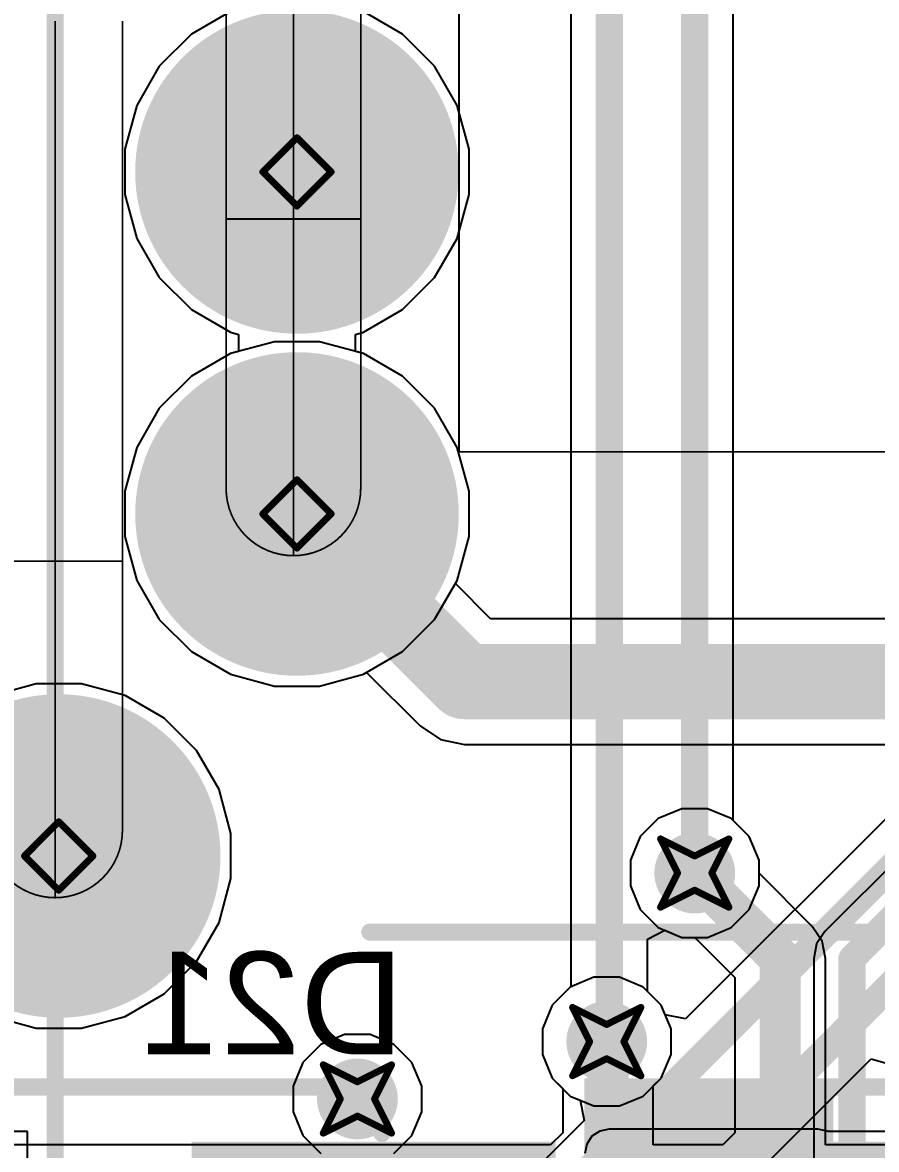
# Model space of a CAD drawing. Header units: inches. Extents: x -6 to 430, y 0 to 90.
# Drawn here: x 22.26 to 28.6, y 34.82 to 43.19 of the extents above; entities that cross this region are included whole.
import ezdxf

# ---------------------------------------------------------------- set-up
doc = ezdxf.new("R2010")
doc.units = ezdxf.units.IN
for name, color, linetype in [('Board_Outline', 56, 'Continuous'), ('Bottom Layer', 5, 'Continuous'), ('Bottom Overlay', 54, 'Continuous'), ('Bottom Solder', 6, 'Continuous'), ('Drill Drawing', 1, 'Continuous'), ('Layer 1', 16, 'Continuous'), ('Layer 2', 76, 'Continuous'), ('Mechanical 1', 6, 'Continuous'), ('Multi-Layer', 9, 'Continuous'), ('Pad Holes', 156, 'Continuous'), ('Top Layer', 1, 'Continuous'), ('Top Overlay', 2, 'Continuous'), ('Top Solder', 216, 'Continuous'), ('Via Holes', 16, 'Continuous')]:
    doc.layers.add(name, color=color, linetype=linetype)
doc.styles.add('Arial', font='', dxfattribs={"height": 0.2})
doc.styles.get('Arial').set_extended_font_data('Arial')

msp = doc.modelspace()

# ---------------------------------------------------------------- hatches: boundary and pattern name
at = {"layer": 'Bottom Layer'}
h = msp.add_hatch(color=5, dxfattribs=at)
edge = h.paths.add_edge_path()
edge.add_arc((24.2966, 42.0796), 1.1, 0, 360)
h = msp.add_hatch(color=5, dxfattribs=at)
edge = h.paths.add_edge_path()
edge.add_arc((24.2966, 39.5396), 1.1, 0, 360)
h = msp.add_hatch(color=5, dxfattribs=at)
edge = h.paths.add_edge_path()
edge.add_arc((22.5266, 36.9996), 1.1, 0, 360)
h = msp.add_hatch(color=5, dxfattribs=at)
edge = h.paths.add_edge_path()
edge.add_arc((27.251, 36.8726), 0.3, 0, 360)
h = msp.add_hatch(color=5, dxfattribs=at)
edge = h.paths.add_edge_path()
edge.add_arc((26.5973, 35.6213), 0.3, 0, 360)
h = msp.add_hatch(color=5, dxfattribs=at)
edge = h.paths.add_edge_path()
edge.add_arc((24.7455, 35.1954), 0.3, 0, 360)
at = {"layer": 'Bottom Overlay'}
for points in [[(26.4316, 32.5043), (27.5986, 32.5043), (27.5986, 35.3478), (26.4316, 35.3478)], [(27.5766, 34.8502), (28.2806, 34.8502), (28.2806, 35.3481), (27.5766, 35.3481)]]:
    msp.add_hatch(color=54, dxfattribs=at).paths.add_polyline_path(points)
at = {"layer": 'Bottom Solder'}
h = msp.add_hatch(color=6, dxfattribs=at)
edge = h.paths.add_edge_path()
edge.add_arc((24.2966, 42.0796), 1.2016, 0, 360)
h = msp.add_hatch(color=6, dxfattribs=at)
edge = h.paths.add_edge_path()
edge.add_arc((24.2966, 39.5396), 1.2016, 0, 360)
h = msp.add_hatch(color=6, dxfattribs=at)
edge = h.paths.add_edge_path()
edge.add_arc((22.5266, 36.9996), 1.2016, 0, 360)
for points in [[(23.5152, 34.8778), (26.2184, 34.8778), (26.2184, 32.9746), (23.5152, 32.9746)], [(27.525, 34.8778), (30.2282, 34.8778), (30.2282, 32.9746), (27.525, 32.9746)]]:
    msp.add_hatch(color=6, dxfattribs=at).paths.add_polyline_path(points)
at = {"layer": 'Layer 1'}
h = msp.add_hatch(color=16, dxfattribs=at)
edge = h.paths.add_edge_path()
edge.add_arc((24.2966, 42.0796), 1.1, 0, 360)
h = msp.add_hatch(color=16, dxfattribs=at)
edge = h.paths.add_edge_path()
edge.add_arc((24.2966, 39.5396), 1.1, 0, 360)
h = msp.add_hatch(color=16, dxfattribs=at)
edge = h.paths.add_edge_path()
edge.add_arc((22.5266, 36.9996), 1.1, 0, 360)
h = msp.add_hatch(color=16, dxfattribs=at)
edge = h.paths.add_edge_path()
edge.add_arc((27.251, 36.8726), 0.3, 0, 360)
h = msp.add_hatch(color=16, dxfattribs=at)
edge = h.paths.add_edge_path()
edge.add_arc((26.5973, 35.6213), 0.3, 0, 360)
h = msp.add_hatch(color=16, dxfattribs=at)
edge = h.paths.add_edge_path()
edge.add_arc((24.7455, 35.1954), 0.3, 0, 360)
at = {"layer": 'Layer 2'}
h = msp.add_hatch(color=76, dxfattribs=at)
edge = h.paths.add_edge_path()
edge.add_arc((24.2966, 42.0796), 1.1, 0, 360)
h = msp.add_hatch(color=76, dxfattribs=at)
edge = h.paths.add_edge_path()
edge.add_arc((24.2966, 39.5396), 1.1, 0, 360)
h = msp.add_hatch(color=76, dxfattribs=at)
edge = h.paths.add_edge_path()
edge.add_arc((22.5266, 36.9996), 1.1, 0, 360)
h = msp.add_hatch(color=76, dxfattribs=at)
edge = h.paths.add_edge_path()
edge.add_arc((27.251, 36.8726), 0.3, 0, 360)
h = msp.add_hatch(color=76, dxfattribs=at)
edge = h.paths.add_edge_path()
edge.add_arc((26.5973, 35.6213), 0.3, 0, 360)
h = msp.add_hatch(color=76, dxfattribs=at)
edge = h.paths.add_edge_path()
edge.add_arc((24.7455, 35.1954), 0.3, 0, 360)
at = {"layer": 'Multi-Layer'}
h = msp.add_hatch(color=9, dxfattribs=at)
edge = h.paths.add_edge_path()
edge.add_arc((24.2966, 42.0796), 1.1, 0, 360)
h = msp.add_hatch(color=9, dxfattribs=at)
edge = h.paths.add_edge_path()
edge.add_arc((24.2966, 39.5396), 1.1, 0, 360)
h = msp.add_hatch(color=9, dxfattribs=at)
edge = h.paths.add_edge_path()
edge.add_arc((22.5266, 36.9996), 1.1, 0, 360)
at = {"layer": 'Pad Holes'}
h = msp.add_hatch(color=7, dxfattribs=at)
edge = h.paths.add_edge_path()
edge.add_arc((24.2966, 42.0796), 0.65, 0, 360)
h = msp.add_hatch(color=7, dxfattribs=at)
edge = h.paths.add_edge_path()
edge.add_arc((24.2966, 39.5396), 0.65, 0, 360)
h = msp.add_hatch(color=7, dxfattribs=at)
edge = h.paths.add_edge_path()
edge.add_arc((22.5266, 36.9996), 0.65, 0, 360)
at = {"layer": 'Top Layer'}
h = msp.add_hatch(color=1, dxfattribs=at)
edge = h.paths.add_edge_path()
edge.add_arc((24.2966, 42.0796), 1.1, 0, 360)
h = msp.add_hatch(color=1, dxfattribs=at)
edge = h.paths.add_edge_path()
edge.add_arc((24.2966, 39.5396), 1.1, 0, 360)
h = msp.add_hatch(color=1, dxfattribs=at)
edge = h.paths.add_edge_path()
edge.add_arc((22.5266, 36.9996), 1.1, 0, 360)
h = msp.add_hatch(color=1, dxfattribs=at)
edge = h.paths.add_edge_path()
edge.add_arc((27.251, 36.8726), 0.3, 0, 360)
h = msp.add_hatch(color=1, dxfattribs=at)
edge = h.paths.add_edge_path()
edge.add_arc((26.5973, 35.6213), 0.3, 0, 360)
h = msp.add_hatch(color=1, dxfattribs=at)
edge = h.paths.add_edge_path()
edge.add_arc((24.7455, 35.1954), 0.3, 0, 360)
at = {"layer": 'Top Solder'}
h = msp.add_hatch(color=216, dxfattribs=at)
edge = h.paths.add_edge_path()
edge.add_arc((24.2966, 42.0796), 1.2016, 0, 360)
h = msp.add_hatch(color=216, dxfattribs=at)
edge = h.paths.add_edge_path()
edge.add_arc((24.2966, 39.5396), 1.2016, 0, 360)
h = msp.add_hatch(color=216, dxfattribs=at)
edge = h.paths.add_edge_path()
edge.add_arc((22.5266, 36.9996), 1.2016, 0, 360)
at = {"layer": 'Via Holes'}
h = msp.add_hatch(color=7, dxfattribs=at)
edge = h.paths.add_edge_path()
edge.add_arc((27.251, 36.8726), 0.15, 0, 360)
h = msp.add_hatch(color=7, dxfattribs=at)
edge = h.paths.add_edge_path()
edge.add_arc((26.5973, 35.6213), 0.15, 0, 360)
h = msp.add_hatch(color=7, dxfattribs=at)
edge = h.paths.add_edge_path()
edge.add_arc((24.7455, 35.1954), 0.15, 0, 360)

# ---------------------------------------------------------------- linework, layer by layer
at = {"layer": 'Board_Outline'}
msp.add_lwpolyline([(22.5, 25, 0.127, 0.127, 0), (22.5, 50, 0.127, 0.127, 0)], format="xyseb", dxfattribs=at)
at = {"layer": 'Bottom Layer'}
for p, q in [((24.1284, 40.8174), (23.8034, 40.7303)), ((24.4648, 40.8174), (24.1284, 40.8174)), ((24.7898, 40.7303), (24.4648, 40.8174)), ((23.8034, 40.7303), (23.512, 40.5621)), ((25.0812, 40.5621), (24.7898, 40.7303)), ((23.512, 40.5621), (23.2741, 40.3242)), ((25.3191, 40.3242), (25.0812, 40.5621)), ((23.2741, 40.3242), (23.1059, 40.0328)), ((25.4873, 40.0328), (25.3191, 40.3242)), ((23.1059, 40.0328), (23.0188, 39.7078)), ((25.5744, 39.7078), (25.4873, 40.0328)), ((23.0188, 39.7078), (23.0188, 39.3714)), ((25.5744, 39.3714), (25.5744, 39.7078)), ((23.0188, 39.3714), (23.1059, 39.0464)), ((25.4873, 39.0464), (25.5744, 39.3714)), ((23.1059, 39.0464), (23.2741, 38.755)), ((25.3191, 38.755), (25.4873, 39.0464)), ((23.2741, 38.755), (23.512, 38.5171)), ((25.0812, 38.5171), (25.3191, 38.755)), ((23.512, 38.5171), (23.8034, 38.3489)), ((24.7898, 38.3489), (25.0812, 38.5171)), ((23.8034, 38.3489), (24.1284, 38.2618)), ((24.4648, 38.2618), (24.7898, 38.3489)), ((22.3584, 38.2774), (22.0334, 38.1903)), ((22.6948, 38.2774), (22.3584, 38.2774)), ((23.0198, 38.1903), (22.6948, 38.2774)), ((24.1284, 38.2618), (24.4648, 38.2618)), ((23.3112, 38.0221), (23.0198, 38.1903)), ((23.5491, 37.7842), (23.3112, 38.0221)), ((23.7173, 37.4928), (23.5491, 37.7842)), ((23.8044, 37.1678), (23.7173, 37.4928)), ((27.156, 37.3504), (26.9803, 37.2777)), ((27.346, 37.3504), (27.156, 37.3504)), ((27.5217, 37.2777), (27.346, 37.3504)), ((26.9803, 37.2777), (26.8459, 37.1433)), ((27.6561, 37.1433), (27.5217, 37.2777)), ((23.8044, 36.8314), (23.8044, 37.1678)), ((26.8459, 37.1433), (26.7732, 36.9676)), ((27.7288, 36.9676), (27.6561, 37.1433)), ((26.7732, 36.9676), (26.7732, 36.7776)), ((27.7288, 36.7776), (27.7288, 36.9676)), ((23.7173, 36.5064), (23.8044, 36.8314)), ((26.7732, 36.7776), (26.8459, 36.6019)), ((27.6561, 36.6019), (27.7288, 36.7776)), ((26.8459, 36.6019), (26.9803, 36.4675)), ((27.5217, 36.4675), (27.6561, 36.6019)), ((23.5491, 36.215), (23.7173, 36.5064)), ((26.9803, 36.4675), (27.156, 36.3948)), ((27.346, 36.3948), (27.5217, 36.4675)), ((27.156, 36.3948), (27.346, 36.3948)), ((23.3112, 35.9771), (23.5491, 36.215)), ((26.5023, 36.0991), (26.3266, 36.0264)), ((26.6923, 36.0991), (26.5023, 36.0991)), ((26.8679, 36.0264), (26.6923, 36.0991)), ((26.3266, 36.0264), (26.1922, 35.892)), ((27.0024, 35.892), (26.8679, 36.0264)), ((23.0198, 35.8089), (23.3112, 35.9771)), ((26.1922, 35.892), (26.1195, 35.7163)), ((27.0751, 35.7163), (27.0024, 35.892)), ((22.0334, 35.8089), (22.3584, 35.7218)), ((22.6948, 35.7218), (23.0198, 35.8089)), ((22.3584, 35.7218), (22.6948, 35.7218)), ((26.1195, 35.7163), (26.1195, 35.5263)), ((27.0751, 35.5263), (27.0751, 35.7163)), ((26.1195, 35.5263), (26.1922, 35.3507)), ((27.0024, 35.3507), (27.0751, 35.5263)), ((26.1922, 35.3507), (26.3266, 35.2162)), ((26.8679, 35.2162), (27.0024, 35.3507)), ((26.3266, 35.2162), (26.5023, 35.1435)), ((26.6923, 35.1435), (26.8679, 35.2162)), ((26.5023, 35.1435), (26.6923, 35.1435)), ((22.2946, 34.954), (19.439, 34.954)), ((22.2946, 33.3805), (22.2946, 34.954)), ((26.4878, 34.918), (26.4485, 34.8592)), ((26.5466, 34.9573), (26.4878, 34.918)), ((26.616, 34.9711), (26.5466, 34.9573)), ((28.1654, 34.9711), (26.616, 34.9711)), ((28.2348, 34.9573), (28.1654, 34.9711)), ((28.2397, 34.954), (28.2348, 34.9573)), ((30.3044, 34.954), (28.2397, 34.954)), ((26.4485, 34.8592), (26.4347, 34.7898))]:
    msp.add_line(p, q, dxfattribs=at)
for points in [[(22.2345, 36.7075, 0.1778, 0.1778, 0), (22.5266, 36.9996, 0.1778, 0.1778, 0)], [(21.155, 36.7075, 0.1778, 0.1778, 0), (22.2345, 36.7075, 0.1778, 0.1778, 0)]]:
    msp.add_lwpolyline(points, format="xyseb", dxfattribs=at)
for points in [[(22.4821, 36.9996, 0.0889, 0.0889, 1), (22.571, 36.9996, 0.0889, 0.0889, 1)], [(22.19, 36.7075, 0.0889, 0.0889, 1), (22.2789, 36.7075, 0.0889, 0.0889, 1)], [(22.19, 36.7075, 0.0889, 0.0889, 1), (22.2789, 36.7075, 0.0889, 0.0889, 1)]]:
    msp.add_lwpolyline(points, format="xyseb", close=True, dxfattribs=at)
at = {"layer": 'Bottom Overlay'}
for points in [[(20.2087, 35.2839, 0.127, 0.127, 0), (24.928, 35.2839, 0.127, 0.127, 0)], [(24.928, 34.9384, 0.127, 0.127, 0), (24.928, 35.2839, 0.127, 0.127, 0)], [(28.2185, 35.2839, 0.127, 0.127, 0), (32.9378, 35.2839, 0.127, 0.127, 0)]]:
    msp.add_lwpolyline(points, format="xyseb", dxfattribs=at)
for points in [[(24.8963, 35.2839, 0.0635, 0.0635, 1), (24.9598, 35.2839, 0.0635, 0.0635, 1)], [(24.8963, 35.2839, 0.0635, 0.0635, 1), (24.9598, 35.2839, 0.0635, 0.0635, 1)], [(28.1867, 35.2839, 0.0635, 0.0635, 1), (28.2502, 35.2839, 0.0635, 0.0635, 1)], [(24.8963, 34.9384, 0.0635, 0.0635, 1), (24.9598, 34.9384, 0.0635, 0.0635, 1)]]:
    msp.add_lwpolyline(points, format="xyseb", close=True, dxfattribs=at)
at = {"layer": 'Drill Drawing'}
for points in [[(24.0426, 42.0796, 0.0508, 0.0508, 0), (24.2966, 42.3336, 0.0508, 0.0508, 0)], [(24.2966, 42.3336, 0.0508, 0.0508, 0), (24.5506, 42.0796, 0.0508, 0.0508, 0)], [(24.0426, 42.0796, 0.0508, 0.0508, 0), (24.2966, 41.8256, 0.0508, 0.0508, 0)], [(24.2966, 41.8256, 0.0508, 0.0508, 0), (24.5506, 42.0796, 0.0508, 0.0508, 0)], [(24.0426, 39.5396, 0.0508, 0.0508, 0), (24.2966, 39.7936, 0.0508, 0.0508, 0)], [(24.2966, 39.7936, 0.0508, 0.0508, 0), (24.5506, 39.5396, 0.0508, 0.0508, 0)], [(24.0426, 39.5396, 0.0508, 0.0508, 0), (24.2966, 39.2856, 0.0508, 0.0508, 0)], [(24.2966, 39.2856, 0.0508, 0.0508, 0), (24.5506, 39.5396, 0.0508, 0.0508, 0)], [(22.2726, 36.9996, 0.0508, 0.0508, 0), (22.5266, 37.2536, 0.0508, 0.0508, 0)], [(22.5266, 37.2536, 0.0508, 0.0508, 0), (22.7806, 36.9996, 0.0508, 0.0508, 0)], [(26.997, 37.1266, 0.0508, 0.0508, 0), (27.251, 36.9996, 0.0508, 0.0508, 0)], [(26.997, 37.1266, 0.0508, 0.0508, 0), (27.124, 36.8726, 0.0508, 0.0508, 0)], [(27.251, 36.9996, 0.0508, 0.0508, 0), (27.505, 37.1266, 0.0508, 0.0508, 0)], [(27.378, 36.8726, 0.0508, 0.0508, 0), (27.505, 37.1266, 0.0508, 0.0508, 0)], [(22.2726, 36.9996, 0.0508, 0.0508, 0), (22.5266, 36.7456, 0.0508, 0.0508, 0)], [(22.5266, 36.7456, 0.0508, 0.0508, 0), (22.7806, 36.9996, 0.0508, 0.0508, 0)], [(26.997, 36.6186, 0.0508, 0.0508, 0), (27.124, 36.8726, 0.0508, 0.0508, 0)], [(27.378, 36.8726, 0.0508, 0.0508, 0), (27.505, 36.6186, 0.0508, 0.0508, 0)], [(26.997, 36.6186, 0.0508, 0.0508, 0), (27.251, 36.7456, 0.0508, 0.0508, 0)], [(27.251, 36.7456, 0.0508, 0.0508, 0), (27.505, 36.6186, 0.0508, 0.0508, 0)], [(26.3433, 35.8753, 0.0508, 0.0508, 0), (26.5973, 35.7483, 0.0508, 0.0508, 0)], [(26.3433, 35.8753, 0.0508, 0.0508, 0), (26.4703, 35.6213, 0.0508, 0.0508, 0)], [(26.5973, 35.7483, 0.0508, 0.0508, 0), (26.8513, 35.8753, 0.0508, 0.0508, 0)], [(26.7243, 35.6213, 0.0508, 0.0508, 0), (26.8513, 35.8753, 0.0508, 0.0508, 0)], [(26.3433, 35.3673, 0.0508, 0.0508, 0), (26.4703, 35.6213, 0.0508, 0.0508, 0)], [(26.7243, 35.6213, 0.0508, 0.0508, 0), (26.8513, 35.3673, 0.0508, 0.0508, 0)], [(26.3433, 35.3673, 0.0508, 0.0508, 0), (26.5973, 35.4943, 0.0508, 0.0508, 0)], [(26.5973, 35.4943, 0.0508, 0.0508, 0), (26.8513, 35.3673, 0.0508, 0.0508, 0)], [(24.4915, 35.4494, 0.0508, 0.0508, 0), (24.7455, 35.3224, 0.0508, 0.0508, 0)], [(24.4915, 35.4494, 0.0508, 0.0508, 0), (24.6185, 35.1954, 0.0508, 0.0508, 0)], [(24.7455, 35.3224, 0.0508, 0.0508, 0), (24.9995, 35.4494, 0.0508, 0.0508, 0)], [(24.8725, 35.1954, 0.0508, 0.0508, 0), (24.9995, 35.4494, 0.0508, 0.0508, 0)], [(24.4915, 34.9414, 0.0508, 0.0508, 0), (24.6185, 35.1954, 0.0508, 0.0508, 0)], [(24.8725, 35.1954, 0.0508, 0.0508, 0), (24.9995, 34.9414, 0.0508, 0.0508, 0)], [(24.4915, 34.9414, 0.0508, 0.0508, 0), (24.7455, 35.0684, 0.0508, 0.0508, 0)], [(24.7455, 35.0684, 0.0508, 0.0508, 0), (24.9995, 34.9414, 0.0508, 0.0508, 0)]]:
    msp.add_lwpolyline(points, format="xyseb", dxfattribs=at)
for points in [[(24.2839, 42.3336, 0.0254, 0.0254, 1), (24.3093, 42.3336, 0.0254, 0.0254, 1)], [(24.2839, 42.3336, 0.0254, 0.0254, 1), (24.3093, 42.3336, 0.0254, 0.0254, 1)], [(24.0299, 42.0796, 0.0254, 0.0254, 1), (24.0553, 42.0796, 0.0254, 0.0254, 1)], [(24.0299, 42.0796, 0.0254, 0.0254, 1), (24.0553, 42.0796, 0.0254, 0.0254, 1)], [(24.5379, 42.0796, 0.0254, 0.0254, 1), (24.5633, 42.0796, 0.0254, 0.0254, 1)], [(24.5379, 42.0796, 0.0254, 0.0254, 1), (24.5633, 42.0796, 0.0254, 0.0254, 1)], [(24.2839, 41.8256, 0.0254, 0.0254, 1), (24.3093, 41.8256, 0.0254, 0.0254, 1)], [(24.2839, 41.8256, 0.0254, 0.0254, 1), (24.3093, 41.8256, 0.0254, 0.0254, 1)], [(24.2839, 39.7936, 0.0254, 0.0254, 1), (24.3093, 39.7936, 0.0254, 0.0254, 1)], [(24.2839, 39.7936, 0.0254, 0.0254, 1), (24.3093, 39.7936, 0.0254, 0.0254, 1)], [(24.0299, 39.5396, 0.0254, 0.0254, 1), (24.0553, 39.5396, 0.0254, 0.0254, 1)], [(24.0299, 39.5396, 0.0254, 0.0254, 1), (24.0553, 39.5396, 0.0254, 0.0254, 1)], [(24.5379, 39.5396, 0.0254, 0.0254, 1), (24.5633, 39.5396, 0.0254, 0.0254, 1)], [(24.5379, 39.5396, 0.0254, 0.0254, 1), (24.5633, 39.5396, 0.0254, 0.0254, 1)], [(24.2839, 39.2856, 0.0254, 0.0254, 1), (24.3093, 39.2856, 0.0254, 0.0254, 1)], [(24.2839, 39.2856, 0.0254, 0.0254, 1), (24.3093, 39.2856, 0.0254, 0.0254, 1)], [(22.5139, 37.2536, 0.0254, 0.0254, 1), (22.5393, 37.2536, 0.0254, 0.0254, 1)], [(22.5139, 37.2536, 0.0254, 0.0254, 1), (22.5393, 37.2536, 0.0254, 0.0254, 1)], [(26.9843, 37.1266, 0.0254, 0.0254, 1), (27.0097, 37.1266, 0.0254, 0.0254, 1)], [(26.9843, 37.1266, 0.0254, 0.0254, 1), (27.0097, 37.1266, 0.0254, 0.0254, 1)], [(27.4923, 37.1266, 0.0254, 0.0254, 1), (27.5177, 37.1266, 0.0254, 0.0254, 1)], [(27.4923, 37.1266, 0.0254, 0.0254, 1), (27.5177, 37.1266, 0.0254, 0.0254, 1)], [(22.2599, 36.9996, 0.0254, 0.0254, 1), (22.2853, 36.9996, 0.0254, 0.0254, 1)], [(22.2599, 36.9996, 0.0254, 0.0254, 1), (22.2853, 36.9996, 0.0254, 0.0254, 1)], [(22.7679, 36.9996, 0.0254, 0.0254, 1), (22.7933, 36.9996, 0.0254, 0.0254, 1)], [(22.7679, 36.9996, 0.0254, 0.0254, 1), (22.7933, 36.9996, 0.0254, 0.0254, 1)], [(27.2383, 36.9996, 0.0254, 0.0254, 1), (27.2637, 36.9996, 0.0254, 0.0254, 1)], [(27.2383, 36.9996, 0.0254, 0.0254, 1), (27.2637, 36.9996, 0.0254, 0.0254, 1)], [(27.1113, 36.8726, 0.0254, 0.0254, 1), (27.1367, 36.8726, 0.0254, 0.0254, 1)], [(27.1113, 36.8726, 0.0254, 0.0254, 1), (27.1367, 36.8726, 0.0254, 0.0254, 1)], [(27.3653, 36.8726, 0.0254, 0.0254, 1), (27.3907, 36.8726, 0.0254, 0.0254, 1)], [(27.3653, 36.8726, 0.0254, 0.0254, 1), (27.3907, 36.8726, 0.0254, 0.0254, 1)], [(22.5139, 36.7456, 0.0254, 0.0254, 1), (22.5393, 36.7456, 0.0254, 0.0254, 1)], [(22.5139, 36.7456, 0.0254, 0.0254, 1), (22.5393, 36.7456, 0.0254, 0.0254, 1)], [(27.2383, 36.7456, 0.0254, 0.0254, 1), (27.2637, 36.7456, 0.0254, 0.0254, 1)], [(27.2383, 36.7456, 0.0254, 0.0254, 1), (27.2637, 36.7456, 0.0254, 0.0254, 1)], [(26.9843, 36.6186, 0.0254, 0.0254, 1), (27.0097, 36.6186, 0.0254, 0.0254, 1)], [(26.9843, 36.6186, 0.0254, 0.0254, 1), (27.0097, 36.6186, 0.0254, 0.0254, 1)], [(27.4923, 36.6186, 0.0254, 0.0254, 1), (27.5177, 36.6186, 0.0254, 0.0254, 1)], [(27.4923, 36.6186, 0.0254, 0.0254, 1), (27.5177, 36.6186, 0.0254, 0.0254, 1)], [(26.3306, 35.8753, 0.0254, 0.0254, 1), (26.356, 35.8753, 0.0254, 0.0254, 1)], [(26.3306, 35.8753, 0.0254, 0.0254, 1), (26.356, 35.8753, 0.0254, 0.0254, 1)], [(26.8386, 35.8753, 0.0254, 0.0254, 1), (26.864, 35.8753, 0.0254, 0.0254, 1)], [(26.8386, 35.8753, 0.0254, 0.0254, 1), (26.864, 35.8753, 0.0254, 0.0254, 1)], [(26.5846, 35.7483, 0.0254, 0.0254, 1), (26.61, 35.7483, 0.0254, 0.0254, 1)], [(26.5846, 35.7483, 0.0254, 0.0254, 1), (26.61, 35.7483, 0.0254, 0.0254, 1)], [(26.4576, 35.6213, 0.0254, 0.0254, 1), (26.483, 35.6213, 0.0254, 0.0254, 1)], [(26.4576, 35.6213, 0.0254, 0.0254, 1), (26.483, 35.6213, 0.0254, 0.0254, 1)], [(26.7116, 35.6213, 0.0254, 0.0254, 1), (26.737, 35.6213, 0.0254, 0.0254, 1)], [(26.7116, 35.6213, 0.0254, 0.0254, 1), (26.737, 35.6213, 0.0254, 0.0254, 1)], [(26.5846, 35.4943, 0.0254, 0.0254, 1), (26.61, 35.4943, 0.0254, 0.0254, 1)], [(26.5846, 35.4943, 0.0254, 0.0254, 1), (26.61, 35.4943, 0.0254, 0.0254, 1)], [(24.4788, 35.4494, 0.0254, 0.0254, 1), (24.5042, 35.4494, 0.0254, 0.0254, 1)], [(24.4788, 35.4494, 0.0254, 0.0254, 1), (24.5042, 35.4494, 0.0254, 0.0254, 1)], [(24.9868, 35.4494, 0.0254, 0.0254, 1), (25.0122, 35.4494, 0.0254, 0.0254, 1)], [(24.9868, 35.4494, 0.0254, 0.0254, 1), (25.0122, 35.4494, 0.0254, 0.0254, 1)], [(24.7328, 35.3224, 0.0254, 0.0254, 1), (24.7582, 35.3224, 0.0254, 0.0254, 1)], [(24.7328, 35.3224, 0.0254, 0.0254, 1), (24.7582, 35.3224, 0.0254, 0.0254, 1)], [(26.3306, 35.3673, 0.0254, 0.0254, 1), (26.356, 35.3673, 0.0254, 0.0254, 1)], [(26.3306, 35.3673, 0.0254, 0.0254, 1), (26.356, 35.3673, 0.0254, 0.0254, 1)], [(26.8386, 35.3673, 0.0254, 0.0254, 1), (26.864, 35.3673, 0.0254, 0.0254, 1)], [(26.8386, 35.3673, 0.0254, 0.0254, 1), (26.864, 35.3673, 0.0254, 0.0254, 1)], [(24.6058, 35.1954, 0.0254, 0.0254, 1), (24.6312, 35.1954, 0.0254, 0.0254, 1)], [(24.6058, 35.1954, 0.0254, 0.0254, 1), (24.6312, 35.1954, 0.0254, 0.0254, 1)], [(24.8598, 35.1954, 0.0254, 0.0254, 1), (24.8852, 35.1954, 0.0254, 0.0254, 1)], [(24.8598, 35.1954, 0.0254, 0.0254, 1), (24.8852, 35.1954, 0.0254, 0.0254, 1)], [(24.7328, 35.0684, 0.0254, 0.0254, 1), (24.7582, 35.0684, 0.0254, 0.0254, 1)], [(24.7328, 35.0684, 0.0254, 0.0254, 1), (24.7582, 35.0684, 0.0254, 0.0254, 1)], [(24.4788, 34.9414, 0.0254, 0.0254, 1), (24.5042, 34.9414, 0.0254, 0.0254, 1)], [(24.4788, 34.9414, 0.0254, 0.0254, 1), (24.5042, 34.9414, 0.0254, 0.0254, 1)], [(24.9868, 34.9414, 0.0254, 0.0254, 1), (25.0122, 34.9414, 0.0254, 0.0254, 1)], [(24.9868, 34.9414, 0.0254, 0.0254, 1), (25.0122, 34.9414, 0.0254, 0.0254, 1)]]:
    msp.add_lwpolyline(points, format="xyseb", close=True, dxfattribs=at)
at = {"layer": 'Layer 1'}
for p, q in [((27.5359, 37.2634), (27.5359, 47.4898)), ((26.3311, 46.8892), (26.3311, 36.0282)), ((24.1284, 40.8174), (23.8034, 40.7303)), ((24.4648, 40.8174), (24.1284, 40.8174)), ((24.7898, 40.7303), (24.4648, 40.8174)), ((23.8034, 40.7303), (23.512, 40.5621)), ((25.0812, 40.5621), (24.7898, 40.7303)), ((23.512, 40.5621), (23.2741, 40.3242)), ((25.3191, 40.3242), (25.0812, 40.5621)), ((23.2741, 40.3242), (23.1059, 40.0328)), ((25.4873, 40.0328), (25.3191, 40.3242)), ((23.1059, 40.0328), (23.0188, 39.7078)), ((25.5744, 39.7078), (25.4873, 40.0328)), ((23.0188, 39.7078), (23.0188, 39.3714)), ((25.5744, 39.3714), (25.5744, 39.7078)), ((23.0188, 39.3714), (23.1059, 39.0464)), ((25.4873, 39.0464), (25.5744, 39.3714)), ((30.9866, 39.2076), (28.218, 36.439)), ((23.1059, 39.0464), (23.2741, 38.755)), ((25.3191, 38.755), (25.4873, 39.0464)), ((23.2741, 38.755), (23.512, 38.5171)), ((25.0812, 38.5171), (25.3191, 38.755)), ((23.512, 38.5171), (23.8034, 38.3489)), ((24.7898, 38.3489), (25.0812, 38.5171)), ((23.8034, 38.3489), (24.1284, 38.2618)), ((24.4648, 38.2618), (24.7898, 38.3489)), ((22.3584, 38.2774), (22.0334, 38.1903)), ((22.6948, 38.2774), (22.3584, 38.2774)), ((23.0198, 38.1903), (22.6948, 38.2774)), ((24.1284, 38.2618), (24.4648, 38.2618)), ((23.3112, 38.0221), (23.0198, 38.1903)), ((23.5491, 37.7842), (23.3112, 38.0221)), ((23.7173, 37.4928), (23.5491, 37.7842)), ((23.8044, 37.1678), (23.7173, 37.4928)), ((27.6561, 37.1433), (27.5359, 37.2634)), ((23.8044, 36.8314), (23.8044, 37.1678)), ((27.7288, 36.9676), (27.6561, 37.1433)), ((27.7288, 36.7776), (27.7288, 36.9676)), ((23.7173, 36.5064), (23.8044, 36.8314)), ((27.6561, 36.6019), (27.7288, 36.7776)), ((27.5217, 36.4675), (27.6561, 36.6019)), ((23.5491, 36.215), (23.7173, 36.5064)), ((26.9009, 36.3811), (27.0279, 36.4479)), ((27.0279, 36.4479), (27.156, 36.3948)), ((27.346, 36.3948), (27.5217, 36.4675)), ((28.218, 36.439), (28.1562, 36.3466)), ((26.9009, 35.9934), (26.9009, 36.3811)), ((27.156, 36.3948), (27.346, 36.3948)), ((28.1562, 36.3466), (28.1345, 36.2376)), ((28.1345, 36.2376), (28.1345, 36.2376)), ((28.1345, 36.2376), (28.1345, 29.7958)), ((23.3112, 35.9771), (23.5491, 36.215)), ((26.3266, 36.0264), (26.1922, 35.892)), ((26.3311, 36.0282), (26.3266, 36.0264)), ((27.0024, 35.892), (26.9009, 35.9934)), ((23.0198, 35.8089), (23.3112, 35.9771)), ((26.1922, 35.892), (26.1195, 35.7163)), ((27.0751, 35.7163), (27.0024, 35.892)), ((22.0334, 35.8089), (22.3584, 35.7218)), ((22.6948, 35.7218), (23.0198, 35.8089)), ((22.3584, 35.7218), (22.6948, 35.7218)), ((26.1195, 35.7163), (26.1195, 35.5263)), ((27.0751, 35.5263), (27.0751, 35.7163)), ((26.1195, 35.5263), (26.1922, 35.3507)), ((27.0024, 35.3507), (27.0751, 35.5263)), ((26.1922, 35.3507), (26.3266, 35.2162)), ((26.8679, 35.2162), (27.0024, 35.3507)), ((26.3266, 35.2162), (26.5023, 35.1435)), ((26.6923, 35.1435), (26.8679, 35.2162)), ((26.5023, 35.1435), (26.6923, 35.1435))]:
    msp.add_line(p, q, dxfattribs=at)
for points in [[(27.251, 36.8726, 0.2032, 0.2032, 0), (27.251, 47.4898, 0.2032, 0.2032, 0)], [(26.616, 35.64, 0.2032, 0.2032, 0), (26.616, 47.0072, 0.2032, 0.2032, 0)], [(28.4194, 36.2376, 0.2032, 0.2032, 0), (31.188, 39.0062, 0.2032, 0.2032, 0)], [(28.4194, 29.405, 0.2032, 0.2032, 0), (28.4194, 36.2376, 0.2032, 0.2032, 0)], [(26.5973, 35.6213, 0.2032, 0.2032, 0), (26.616, 35.64, 0.2032, 0.2032, 0)]]:
    msp.add_lwpolyline(points, format="xyseb", dxfattribs=at)
for points in [[(27.2002, 36.8726, 0.1016, 0.1016, 1), (27.3018, 36.8726, 0.1016, 0.1016, 1)], [(28.3686, 36.2376, 0.1016, 0.1016, 1), (28.4702, 36.2376, 0.1016, 0.1016, 1)], [(28.3686, 36.2376, 0.1016, 0.1016, 1), (28.4702, 36.2376, 0.1016, 0.1016, 1)], [(26.5652, 35.64, 0.1016, 0.1016, 1), (26.6668, 35.64, 0.1016, 0.1016, 1)], [(26.5652, 35.64, 0.1016, 0.1016, 1), (26.6668, 35.64, 0.1016, 0.1016, 1)], [(26.5465, 35.6213, 0.1016, 0.1016, 1), (26.6481, 35.6213, 0.1016, 0.1016, 1)]]:
    msp.add_lwpolyline(points, format="xyseb", close=True, dxfattribs=at)
at = {"layer": 'Layer 2'}
for p, q in [((23.8034, 43.2703), (23.512, 43.1021)), ((25.0812, 43.1021), (24.7898, 43.2703)), ((23.512, 43.1021), (23.2741, 42.8642)), ((25.3191, 42.8642), (25.0812, 43.1021)), ((23.2741, 42.8642), (23.1059, 42.5728)), ((25.4873, 42.5728), (25.3191, 42.8642)), ((23.1059, 42.5728), (23.0188, 42.2478)), ((25.5744, 42.2478), (25.4873, 42.5728)), ((23.0188, 42.2478), (23.0188, 41.9114)), ((25.5744, 41.9114), (25.5744, 42.2478)), ((23.0188, 41.9114), (23.1059, 41.5864)), ((25.4873, 41.5864), (25.5744, 41.9114)), ((23.1059, 41.5864), (23.2741, 41.295)), ((25.3191, 41.295), (25.4873, 41.5864)), ((23.2741, 41.295), (23.512, 41.0571)), ((25.0812, 41.0571), (25.3191, 41.295)), ((23.512, 41.0571), (23.8034, 40.8889)), ((24.7898, 40.8889), (25.0812, 41.0571)), ((23.8034, 40.8889), (23.8623, 40.8731)), ((23.8623, 40.8731), (23.8623, 40.7461)), ((24.7309, 40.8731), (24.7898, 40.8889)), ((24.7309, 40.7461), (24.7309, 40.8731)), ((23.8034, 40.7303), (23.512, 40.5621)), ((23.8623, 40.7461), (23.8034, 40.7303)), ((24.7898, 40.7303), (24.7309, 40.7461)), ((25.0812, 40.5621), (24.7898, 40.7303)), ((23.512, 40.5621), (23.2741, 40.3242)), ((25.3191, 40.3242), (25.0812, 40.5621)), ((23.2741, 40.3242), (23.1059, 40.0328)), ((25.4873, 40.0328), (25.3191, 40.3242)), ((23.1059, 40.0328), (23.0188, 39.7078)), ((25.5744, 39.7078), (25.4873, 40.0328)), ((23.0188, 39.7078), (23.0188, 39.3714)), ((25.5744, 39.3714), (25.5744, 39.7078)), ((23.0188, 39.3714), (23.1059, 39.0464)), ((25.4873, 39.0464), (25.5744, 39.3714)), ((30.6763, 39.2838), (27.1822, 35.7897)), ((23.1059, 39.0464), (23.2741, 38.755)), ((25.3191, 38.755), (25.4873, 39.0464)), ((23.2741, 38.755), (23.512, 38.5171)), ((25.0812, 38.5171), (25.3191, 38.755)), ((23.512, 38.5171), (23.8034, 38.3489)), ((24.7898, 38.3489), (25.0812, 38.5171)), ((23.8034, 38.3489), (24.1284, 38.2618)), ((24.4648, 38.2618), (24.7898, 38.3489)), ((22.3584, 38.2774), (22.0334, 38.1903)), ((22.6948, 38.2774), (22.3584, 38.2774)), ((23.0198, 38.1903), (22.6948, 38.2774)), ((24.1284, 38.2618), (24.4648, 38.2618)), ((23.3112, 38.0221), (23.0198, 38.1903)), ((23.5491, 37.7842), (23.3112, 38.0221)), ((23.7173, 37.4928), (23.5491, 37.7842)), ((23.8044, 37.1678), (23.7173, 37.4928)), ((27.156, 37.3504), (26.9803, 37.2777)), ((27.346, 37.3504), (27.156, 37.3504)), ((27.5217, 37.2777), (27.346, 37.3504)), ((26.9803, 37.2777), (26.8459, 37.1433)), ((27.6561, 37.1433), (27.5217, 37.2777)), ((23.8044, 36.8314), (23.8044, 37.1678)), ((26.8459, 37.1433), (26.7732, 36.9676)), ((27.7288, 36.9676), (27.6561, 37.1433)), ((26.7732, 36.9676), (26.7732, 36.7776)), ((27.7288, 36.7776), (27.7288, 36.9676)), ((23.7173, 36.5064), (23.8044, 36.8314)), ((26.7732, 36.7776), (26.8459, 36.6019)), ((27.6561, 36.6019), (27.7288, 36.7776)), ((26.8459, 36.6019), (26.9803, 36.4675)), ((27.5217, 36.4675), (27.6561, 36.6019)), ((23.5491, 36.215), (23.7173, 36.5064)), ((26.9803, 36.4675), (27.156, 36.3948)), ((27.346, 36.3948), (27.5217, 36.4675)), ((27.156, 36.3948), (27.346, 36.3948)), ((23.3112, 35.9771), (23.5491, 36.215)), ((26.5023, 36.0991), (26.3266, 36.0264)), ((26.6923, 36.0991), (26.5023, 36.0991)), ((26.8679, 36.0264), (26.6923, 36.0991)), ((26.3266, 36.0264), (26.1922, 35.892)), ((27.0024, 35.892), (26.8679, 36.0264)), ((23.0198, 35.8089), (23.3112, 35.9771)), ((26.1922, 35.892), (26.1195, 35.7163)), ((27.0324, 35.8195), (27.0024, 35.892)), ((27.1822, 35.7897), (27.0324, 35.8195)), ((22.0334, 35.8089), (22.3584, 35.7218)), ((22.6948, 35.7218), (23.0198, 35.8089)), ((22.3584, 35.7218), (22.6948, 35.7218)), ((24.6504, 35.6732), (24.4748, 35.6005)), ((24.8405, 35.6732), (24.6504, 35.6732)), ((25.0161, 35.6005), (24.8405, 35.6732)), ((26.1195, 35.7163), (26.1195, 35.5263)), ((24.4748, 35.6005), (24.3404, 35.466)), ((25.1505, 35.466), (25.0161, 35.6005)), ((24.4806, 31.4134), (28.5609, 35.4936)), ((26.1195, 35.5263), (26.1922, 35.3507)), ((28.5609, 35.4936), (28.7005, 35.4537)), ((24.3404, 35.466), (24.2677, 35.2904)), ((25.2233, 35.2904), (25.1505, 35.466)), ((26.1922, 35.3507), (26.3266, 35.2162)), ((24.2677, 35.2904), (24.2677, 35.1004)), ((25.2233, 35.1004), (25.2233, 35.2904)), ((26.3266, 35.2162), (26.3991, 35.1862)), ((26.3991, 35.1862), (26.4289, 35.0364)), ((24.2677, 35.1004), (24.3404, 34.9247)), ((25.1505, 34.9247), (25.2233, 35.1004)), ((26.4289, 35.0364), (24.7277, 33.3352)), ((24.3404, 34.9247), (24.4748, 34.7903)), ((25.0161, 34.7903), (25.1505, 34.9247))]:
    msp.add_line(p, q, dxfattribs=at)
for points in [[(24.8457, 33.0503, 0.2032, 0.2032, 0), (30.8778, 39.0824, 0.2032, 0.2032, 0)], [(24.2792, 31.6148, 0.2032, 0.2032, 0), (31.1626, 38.4982, 0.2032, 0.2032, 0)]]:
    msp.add_lwpolyline(points, format="xyseb", dxfattribs=at)
at = {"layer": 'Mechanical 1'}
for points in [[(23.77, 39.73, 0.0127, 0.0127, 0), (23.77, 44.5, 0.0127, 0.0127, 0)], [(24.27, 39.23, 0.0127, 0.0127, 0), (24.27, 44.5, 0.0127, 0.0127, 0)], [(24.77, 39.73, 0.0127, 0.0127, 0), (24.77, 44.5, 0.0127, 0.0127, 0)], [(25.5, 40, 0.0127, 0.0127, 0), (25.5, 44.5, 0.0127, 0.0127, 0)], [(22.5, 36.69, 0.0127, 0.0127, 0), (22.5, 43.2, 0.0127, 0.0127, 0)], [(23, 37.19, 0.0127, 0.0127, 0), (23, 43.2, 0.0127, 0.0127, 0)], [(23.77, 41.73, 0.0127, 0.0127, 0), (24.77, 41.73, 0.0127, 0.0127, 0)], [(25.5, 40, 0.0127, 0.0127, 0), (32.25, 40, 0.0127, 0.0127, 0)], [(24.77, 39.73, 0.0127, 0.0127, -1), (23.77, 39.73, 0.0127, 0.0127, 0)], [(22, 39.19, 0.0127, 0.0127, 0), (23, 39.19, 0.0127, 0.0127, 0)], [(23, 37.19, 0.0127, 0.0127, -1), (22, 37.19, 0.0127, 0.0127, 0)]]:
    msp.add_lwpolyline(points, format="xyseb", dxfattribs=at)
for points in [[(23.7668, 41.73, 0.00635, 0.00635, 1), (23.7732, 41.73, 0.00635, 0.00635, 1)], [(24.7668, 41.73, 0.00635, 0.00635, 1), (24.7732, 41.73, 0.00635, 0.00635, 1)], [(25.4968, 40, 0.00635, 0.00635, 1), (25.5032, 40, 0.00635, 0.00635, 1)], [(25.4968, 40, 0.00635, 0.00635, 1), (25.5032, 40, 0.00635, 0.00635, 1)], [(23.7668, 39.73, 0.00635, 0.00635, 1), (23.7732, 39.73, 0.00635, 0.00635, 1)], [(23.7668, 39.73, 0.00635, 0.00635, 1), (23.7732, 39.73, 0.00635, 0.00635, 1)], [(24.7668, 39.73, 0.00635, 0.00635, 1), (24.7732, 39.73, 0.00635, 0.00635, 1)], [(24.7668, 39.73, 0.00635, 0.00635, 1), (24.7732, 39.73, 0.00635, 0.00635, 1)], [(22.9968, 39.19, 0.00635, 0.00635, 1), (23.0032, 39.19, 0.00635, 0.00635, 1)], [(24.2668, 39.23, 0.00635, 0.00635, 1), (24.2732, 39.23, 0.00635, 0.00635, 1)], [(22.9968, 37.19, 0.00635, 0.00635, 1), (23.0032, 37.19, 0.00635, 0.00635, 1)], [(22.9968, 37.19, 0.00635, 0.00635, 1), (23.0032, 37.19, 0.00635, 0.00635, 1)], [(22.4968, 36.69, 0.00635, 0.00635, 1), (22.5032, 36.69, 0.00635, 0.00635, 1)]]:
    msp.add_lwpolyline(points, format="xyseb", close=True, dxfattribs=at)
at = {"layer": 'Top Layer'}
for p, q in [((24.1284, 40.8174), (23.8034, 40.7303)), ((24.4648, 40.8174), (24.1284, 40.8174)), ((24.7898, 40.7303), (24.4648, 40.8174)), ((23.8034, 40.7303), (23.512, 40.5621)), ((25.0812, 40.5621), (24.7898, 40.7303)), ((23.512, 40.5621), (23.2741, 40.3242)), ((25.3191, 40.3242), (25.0812, 40.5621)), ((23.2741, 40.3242), (23.1059, 40.0328)), ((25.4873, 40.0328), (25.3191, 40.3242)), ((23.1059, 40.0328), (23.0188, 39.7078)), ((25.5744, 39.7078), (25.4873, 40.0328)), ((23.0188, 39.7078), (23.0188, 39.3714)), ((25.5744, 39.3714), (25.5744, 39.7078)), ((23.0188, 39.3714), (23.1059, 39.0464)), ((25.4873, 39.0464), (25.5744, 39.3714)), ((23.1059, 39.0464), (23.2741, 38.755)), ((25.4733, 39.0221), (25.4873, 39.0464)), ((25.7343, 38.7612), (25.4733, 39.0221)), ((23.2741, 38.755), (23.512, 38.5171)), ((30.4869, 38.7612), (25.7343, 38.7612)), ((23.512, 38.5171), (23.8034, 38.3489)), ((23.8034, 38.3489), (24.1284, 38.2618)), ((24.4648, 38.2618), (24.7898, 38.3489)), ((24.7898, 38.3489), (24.8141, 38.3629)), ((24.8141, 38.3629), (25.2116, 37.9654)), ((22.3584, 38.2774), (22.0334, 38.1903)), ((22.6948, 38.2774), (22.3584, 38.2774)), ((23.0198, 38.1903), (22.6948, 38.2774)), ((24.1284, 38.2618), (24.4648, 38.2618)), ((23.3112, 38.0221), (23.0198, 38.1903)), ((23.5491, 37.7842), (23.3112, 38.0221)), ((25.2116, 37.9654), (25.3628, 37.8643)), ((25.3628, 37.8643), (25.5412, 37.8288)), ((25.5412, 37.8288), (30.68, 37.8288)), ((23.7173, 37.4928), (23.5491, 37.7842)), ((23.8044, 37.1678), (23.7173, 37.4928)), ((27.156, 37.3504), (26.9803, 37.2777)), ((27.346, 37.3504), (27.156, 37.3504)), ((27.5217, 37.2777), (27.346, 37.3504)), ((26.9803, 37.2777), (26.8459, 37.1433)), ((27.6561, 37.1433), (27.5217, 37.2777)), ((23.8044, 36.8314), (23.8044, 37.1678)), ((26.8459, 37.1433), (26.7732, 36.9676)), ((27.7288, 36.9676), (27.6561, 37.1433)), ((26.7732, 36.9676), (26.7732, 36.7776)), ((27.7288, 36.8709), (27.7288, 36.9676)), ((23.7173, 36.5064), (23.8044, 36.8314)), ((28.1241, 36.4757), (27.7288, 36.8709)), ((26.7732, 36.7776), (26.8459, 36.6019)), ((26.8459, 36.6019), (26.9803, 36.4675)), ((23.5491, 36.215), (23.7173, 36.5064)), ((26.9803, 36.4675), (27.156, 36.3948)), ((28.197, 36.3664), (28.1241, 36.4757)), ((27.156, 36.3948), (27.2527, 36.3948)), ((27.2527, 36.3948), (27.5493, 36.0981)), ((28.2227, 36.2376), (28.197, 36.3664)), ((28.2227, 34.854), (28.2227, 36.2376)), ((23.3112, 35.9771), (23.5491, 36.215)), ((26.5023, 36.0991), (26.3266, 36.0264)), ((26.6923, 36.0991), (26.5023, 36.0991)), ((26.8679, 36.0264), (26.6923, 36.0991)), ((27.5493, 36.0981), (27.5493, 34.9438)), ((26.3266, 36.0264), (26.1922, 35.892)), ((27.0024, 35.892), (26.8679, 36.0264)), ((23.0198, 35.8089), (23.3112, 35.9771)), ((26.1922, 35.892), (26.1195, 35.7163)), ((27.0751, 35.7163), (27.0024, 35.892)), ((22.0334, 35.8089), (22.3584, 35.7218)), ((22.6948, 35.7218), (23.0198, 35.8089)), ((22.3584, 35.7218), (22.6948, 35.7218)), ((26.1195, 35.7163), (26.1195, 35.5263)), ((27.0751, 35.5263), (27.0751, 35.7163)), ((26.1195, 35.5263), (26.1922, 35.3507)), ((27.0024, 35.3507), (27.0751, 35.5263)), ((26.1922, 35.3507), (26.27, 35.2729)), ((26.9433, 35.2916), (27.0024, 35.3507)), ((26.27, 35.2729), (26.27, 34.9438)), ((26.9433, 34.854), (26.9433, 35.2916)), ((26.27, 34.9438), (26.1802, 34.854)), ((27.5493, 34.9438), (27.4595, 34.854)), ((22.2908, 34.854), (22.1782, 34.854)), ((23.3212, 34.854), (22.2908, 34.854)), ((23.4482, 34.854), (23.3212, 34.854)), ((23.5608, 34.854), (23.4482, 34.854)), ((24.5912, 34.854), (23.5608, 34.854)), ((24.7182, 34.854), (24.5912, 34.854)), ((24.8308, 34.854), (24.7182, 34.854)), ((25.8612, 34.854), (24.8308, 34.854)), ((25.9882, 34.854), (25.8612, 34.854)), ((26.1802, 34.854), (25.9882, 34.854)), ((27.1312, 34.854), (26.9433, 34.854)), ((27.2582, 34.854), (27.1312, 34.854)), ((27.4595, 34.854), (27.2582, 34.854)), ((28.4012, 34.854), (28.2227, 34.854)), ((28.5282, 34.854), (28.4012, 34.854)), ((28.7295, 34.854), (28.5282, 34.854))]:
    msp.add_line(p, q, dxfattribs=at)
for points in [[(24.2966, 39.5396, 0.5588, 0.5588, 0), (25.5412, 38.295, 0.5588, 0.5588, 0)], [(25.5412, 38.295, 0.5588, 0.5588, 0), (30.68, 38.295, 0.5588, 0.5588, 0)], [(27.251, 36.8726, 0.3048, 0.3048, 0), (27.886, 36.2376, 0.3048, 0.3048, 0)], [(27.886, 33.9262, 0.3048, 0.3048, 0), (27.886, 36.2376, 0.3048, 0.3048, 0)], [(26.5973, 35.6213, 0.3048, 0.3048, 0), (26.6066, 35.612, 0.3048, 0.3048, 0)], [(26.6066, 33.9356, 0.3048, 0.3048, 0), (26.6066, 35.612, 0.3048, 0.3048, 0)]]:
    msp.add_lwpolyline(points, format="xyseb", dxfattribs=at)
for points in [[(24.1569, 39.5396, 0.2794, 0.2794, 1), (24.4363, 39.5396, 0.2794, 0.2794, 1)], [(25.4015, 38.295, 0.2794, 0.2794, 1), (25.6809, 38.295, 0.2794, 0.2794, 1)], [(25.4015, 38.295, 0.2794, 0.2794, 1), (25.6809, 38.295, 0.2794, 0.2794, 1)], [(27.1748, 36.8726, 0.1524, 0.1524, 1), (27.3272, 36.8726, 0.1524, 0.1524, 1)], [(27.8098, 36.2376, 0.1524, 0.1524, 1), (27.9622, 36.2376, 0.1524, 0.1524, 1)], [(27.8098, 36.2376, 0.1524, 0.1524, 1), (27.9622, 36.2376, 0.1524, 0.1524, 1)], [(26.5211, 35.6213, 0.1524, 0.1524, 1), (26.6735, 35.6213, 0.1524, 0.1524, 1)], [(26.5304, 35.612, 0.1524, 0.1524, 1), (26.6828, 35.612, 0.1524, 0.1524, 1)], [(26.5304, 35.612, 0.1524, 0.1524, 1), (26.6828, 35.612, 0.1524, 0.1524, 1)]]:
    msp.add_lwpolyline(points, format="xyseb", close=True, dxfattribs=at)
at = {"layer": 'Top Overlay'}
msp.add_lwpolyline([(24.838, 36.4342, 0.127, 0.127, 0), (32.331, 36.4342, 0.127, 0.127, 0)], format="xyseb", dxfattribs=at)
msp.add_lwpolyline([(24.8062, 36.4342, 0.0635, 0.0635, 1), (24.8697, 36.4342, 0.0635, 0.0635, 1)], format="xyseb", close=True, dxfattribs=at)

# ---------------------------------------------------------------- texts
at = {"layer": 'Bottom Overlay', "style": 'Arial', "text_generation_flag": 2}
msp.add_text('D21', height=0.762, dxfattribs=at).set_placement((25.0917, 35.5265))

doc.saveas('drawing.dxf')
